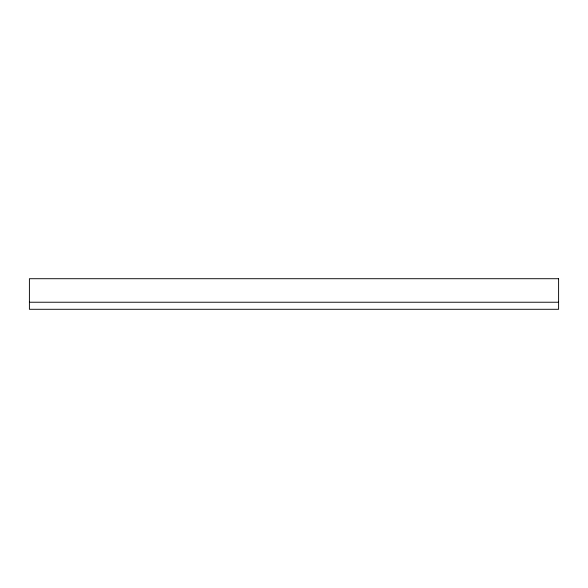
<?xml version="1.0" encoding="UTF-8"?>
<svg xmlns="http://www.w3.org/2000/svg" width="588" height="588" viewBox="0 0 588 588"><rect width="100%" height="100%" fill="white"/><g stroke="black" fill="none" stroke-linecap="round" stroke-linejoin="round"><path stroke-width="0.88" d="M29.4 302.232L558.6 302.232M558.6 278.712L29.4 278.712L29.4 309.288L558.6 309.288L558.6 278.712"/></g></svg>
